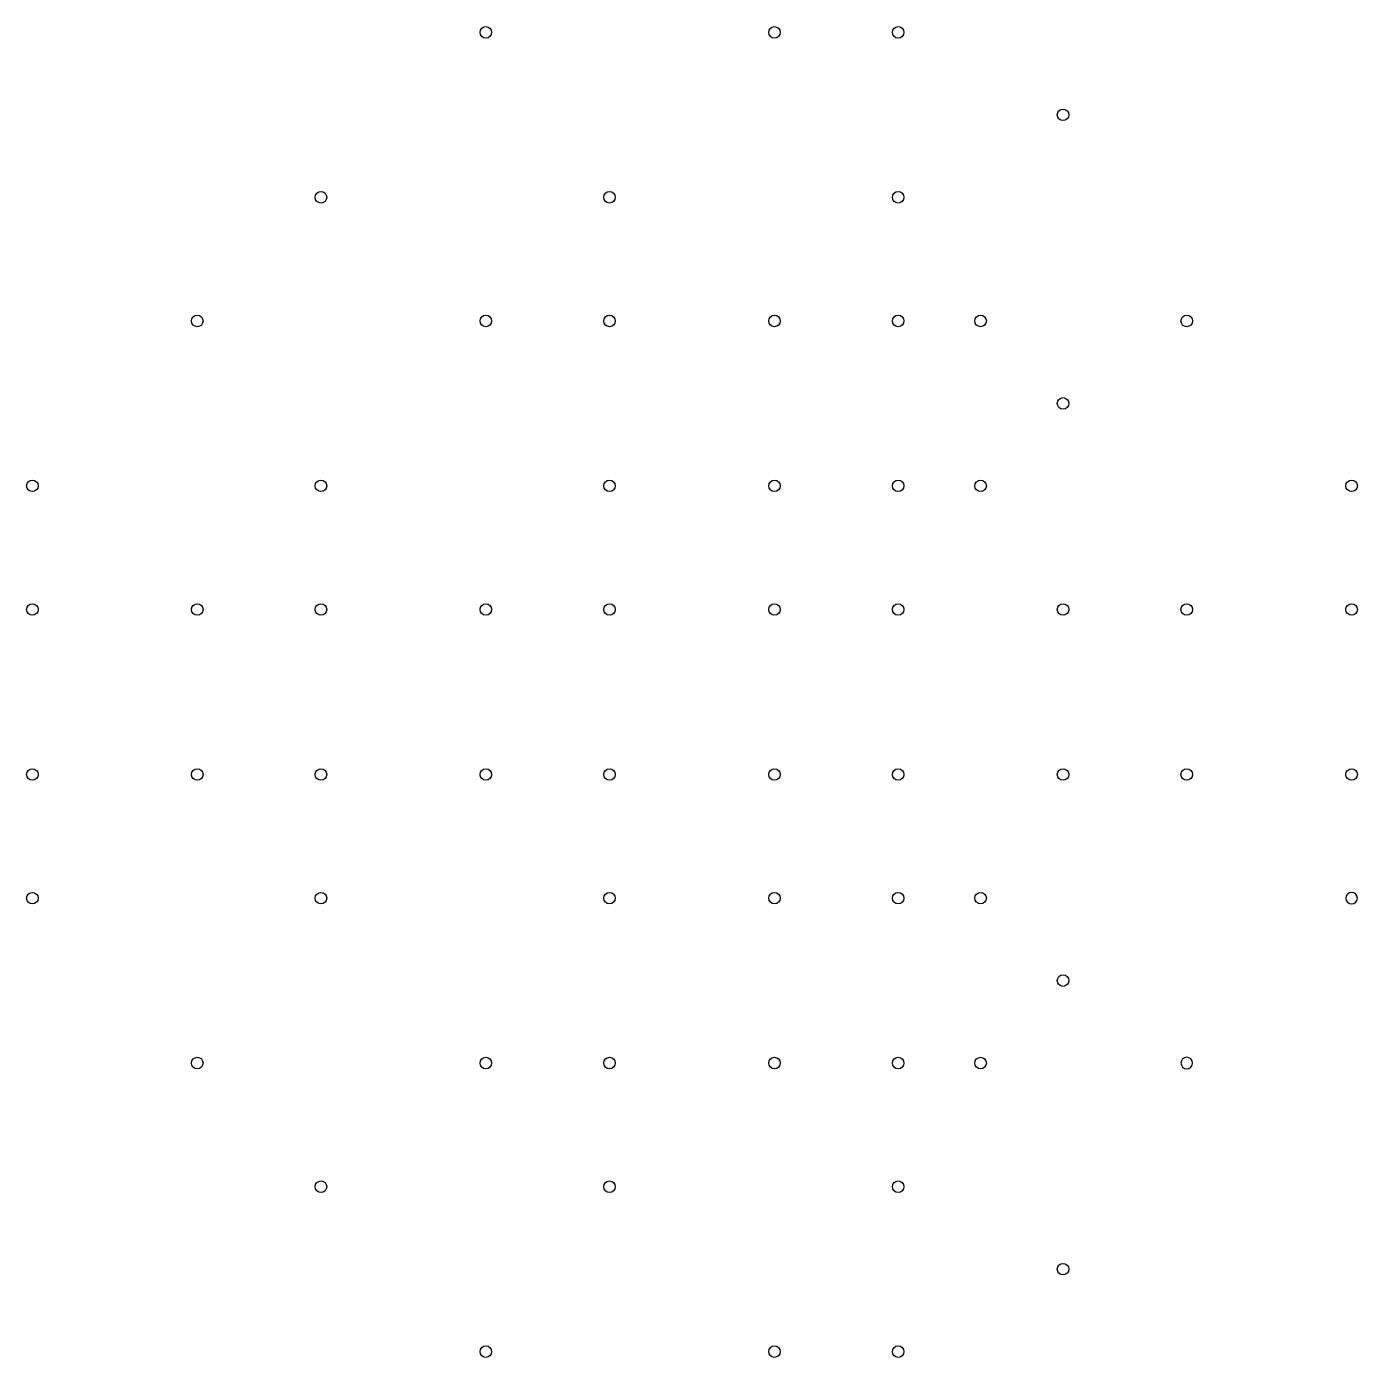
# Model space of a CAD drawing. Extents: x -40350 to 40350, y -40350 to 40350.
import ezdxf

# ---------------------------------------------------------------- set-up
doc = ezdxf.new("R2010")
doc.units = 0
doc.layers.get('0').update_dxf_attribs({"linetype": 'CONTINUOUS'})
doc.layers.add('Metal2', color=254, linetype='CONTINUOUS')

# ---------------------------------------------------------------- blocks, each defined once
blk = doc.blocks.new('via')
at = {"layer": 'Metal2'}
blk.add_circle((0, 0), 350, dxfattribs=at)

msp = doc.modelspace()

# ---------------------------------------------------------------- block references
for p in [(-12500, 40000), (5000, 40000), (12500, 40000), (22500, 35000), (-22500, 30000), (-5000, 30000), (12500, 30000), (-30000, 22500), (-12500, 22500), (-5000, 22500), (5000, 22500), (12500, 22500), (17500, 22500), (30000, 22500), (22500, 17500), (-40000, 12500), (-22500, 12500), (-5000, 12500), (5000, 12500), (12500, 12500), (17500, 12500), (40000, 12500), (-40000, 5000), (-30000, 5000), (-22500, 5000), (-12500, 5000), (-5000, 5000), (5000, 5000), (12500, 5000), (22500, 5000), (30000, 5000), (40000, 5000), (-40000, -5000), (-30000, -5000), (-22500, -5000), (-12500, -5000), (-5000, -5000), (5000, -5000), (12500, -5000), (22500, -5000), (30000, -5000), (40000, -5000), (-40000, -12500), (-22500, -12500), (-5000, -12500), (5000, -12500), (12500, -12500), (17500, -12500), (22500, -17500), (-30000, -22500), (-12500, -22500), (-5000, -22500), (5000, -22500), (12500, -22500), (17500, -22500), (-22500, -30000), (-5000, -30000), (12500, -30000), (22500, -35000), (-12500, -40000), (5000, -40000), (12500, -40000)]:
    msp.add_blockref('via', p)
at = {"xscale": -1}
for p in [(40000, -12500), (30000, -22500)]:
    msp.add_blockref('via', p, dxfattribs=at)

doc.saveas('drawing.dxf')
